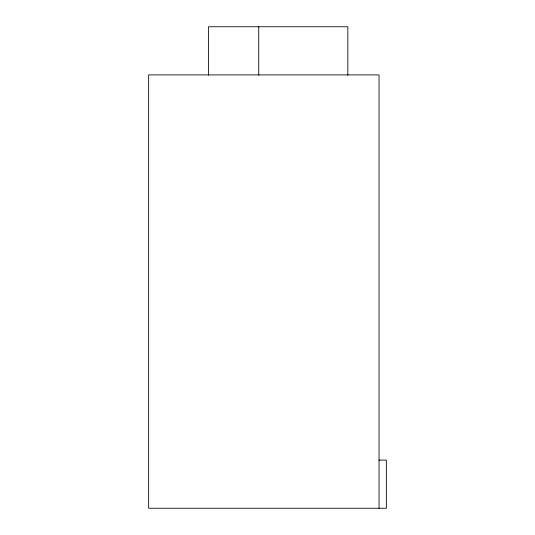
<?xml version="1.0" encoding="UTF-8"?>
<svg xmlns="http://www.w3.org/2000/svg" width="535" height="535" viewBox="0 0 535 535"><rect width="100%" height="100%" fill="white"/><g stroke="black" fill="none" stroke-linecap="round" stroke-linejoin="round"><path stroke-width="0.8" d="M378.84 460.1L386.357 460.1L386.357 508.25L148.643 508.25L148.643 74.9L379.047 74.9L379.047 508.25M347.837 75.188L347.837 26.75L208.436 26.75L208.436 75.181M258.739 26.75L258.739 75.174"/></g></svg>
